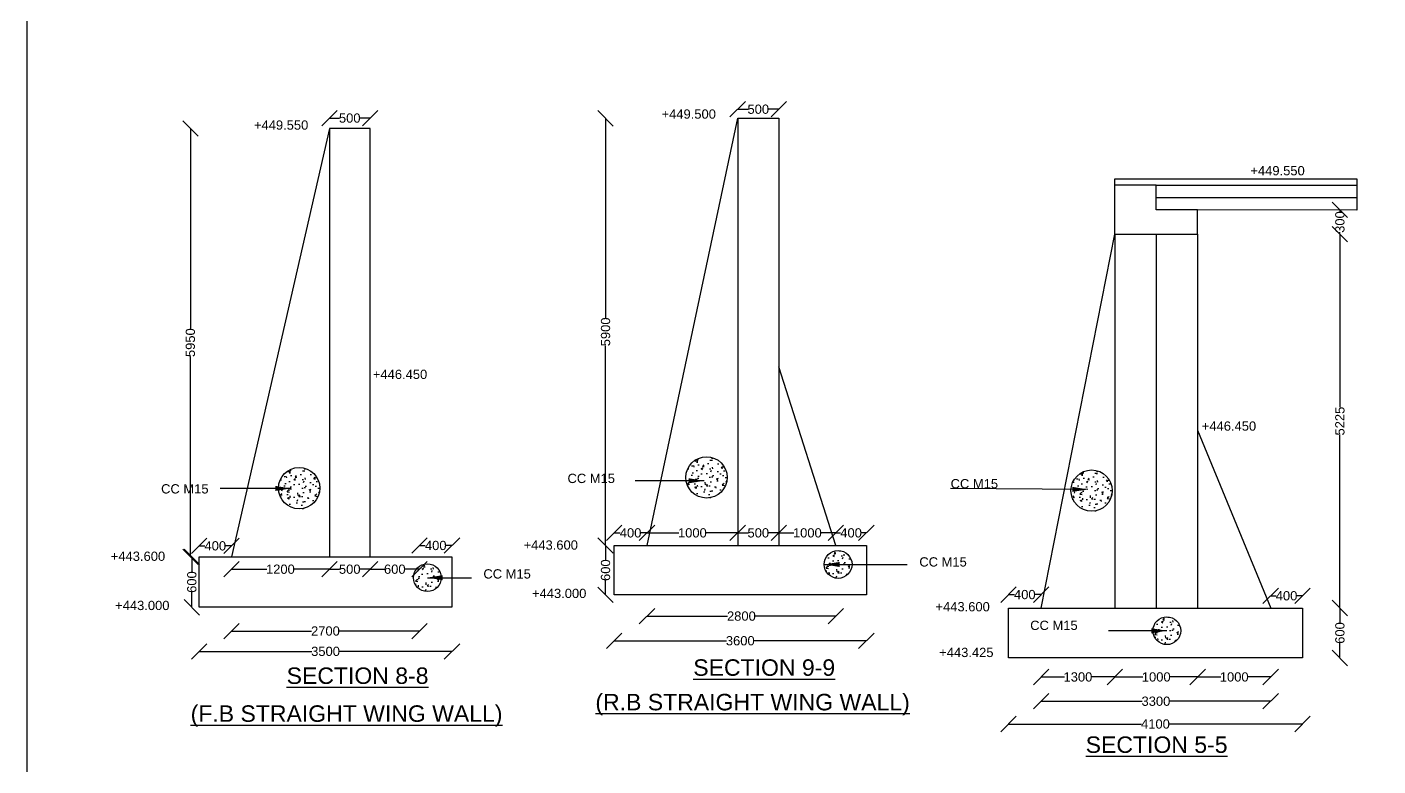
# Model space of a CAD drawing. Header units: millimetres. Extents: x 5763158 to 5770692, y 20980688 to 20986539.
# Drawn here: x 5763158 to 5765783, y 20982135 to 20983571 of the extents above; entities that cross this region are included whole.
import ezdxf

# ---------------------------------------------------------------- set-up
doc = ezdxf.new("R2010")
doc.units = ezdxf.units.MM
doc.header["$MEASUREMENT"] = 0
for name, color, linetype in [('DIMENSIONS', 7, 'Continuous'), ('DRAWING', 7, 'Continuous'), ('TEXT', 7, 'Continuous')]:
    doc.layers.add(name, color=color, linetype=linetype)
doc.styles.get("Standard").update_dxf_attribs({"font": 'arial.ttf', "height": 18})
doc.dimstyles.get("Standard").update_dxf_attribs({"dimtxt": 18, "dimasz": 30, "dimexe": 0.18, "dimexo": 0.0625, "dimgap": 0.09, "dimtad": 0, "dimdec": 0, "dimzin": 0, "dimdsep": 46, "dimtxsty": 'Standard', "dimblk": 'OBLIQUE', "dimcen": 0.09, "dimse1": 1, "dimse2": 1, "dimadec": 0, "dimazin": 0, "dimtfac": 1, "dimtdec": 0, "dimtofl": 0, "dimtmove": 0, "dimatfit": 3, "dimfxl": 1, "dimtolj": 1, "dimtzin": 0, "dimarcsym": 0})

# ---------------------------------------------------------------- blocks, each defined once
blk = doc.blocks.new('_Oblique')
at = {"color": 0, "linetype": 'ByBlock', "lineweight": -2}
blk.add_line((-0.5, -0.5), (0.5, 0.5), dxfattribs=at)
blk = doc.blocks.new('*D93')
at = {"layer": 'Defpoints', "color": 0, "transparency": 16777216}
for p in [(5763745.4, 20983373.9), (5763824.4, 20983394), (5763824.4, 20983373.9)]:
    blk.add_point(p, dxfattribs=at)
at = {"layer": 'DIMENSIONS', "color": 0, "lineweight": -2, "transparency": 16777216}
for p, q in [((5763745.4, 20983394), (5763765, 20983394)), ((5763824.4, 20983394), (5763804.9, 20983394))]:
    blk.add_line(p, q, dxfattribs=at)
at = {"layer": 'DIMENSIONS', "color": 0, "lineweight": -2, "transparency": 16777216, "xscale": 30, "yscale": 30, "zscale": 30, "rotation": 180}
blk.add_blockref('_Oblique', (5763745.4, 20983394), dxfattribs=at)
at = {"layer": 'DIMENSIONS', "color": 0, "lineweight": -2, "transparency": 16777216, "xscale": 30, "yscale": 30, "zscale": 30}
blk.add_blockref('_Oblique', (5763824.4, 20983394), dxfattribs=at)
at = {"layer": 'DIMENSIONS', "color": 0, "transparency": 16777216, "insert": (5763784.9, 20983394), "char_height": 18, "attachment_point": 5}
blk.add_mtext('\\A1;500', dxfattribs=at)
blk = doc.blocks.new('*D94')
at = {"layer": 'Defpoints', "color": 0, "transparency": 16777216}
for p in [(5763745.4, 20983373.9), (5763475.3, 20982541.5), (5763745.4, 20982541.5)]:
    blk.add_point(p, dxfattribs=at)
at = {"layer": 'DIMENSIONS', "color": 0, "lineweight": -2, "transparency": 16777216}
for p, q in [((5763475.3, 20983373.9), (5763475.3, 20982984.6)), ((5763475.3, 20982541.5), (5763475.3, 20982930.8))]:
    blk.add_line(p, q, dxfattribs=at)
at = {"layer": 'DIMENSIONS', "color": 0, "lineweight": -2, "transparency": 16777216, "xscale": 30, "yscale": 30, "zscale": 30}
for p, rotation in [((5763475.3, 20983373.9), 90), ((5763475.3, 20982541.5), 270)]:
    blk.add_blockref('_Oblique', p, dxfattribs=dict(at, rotation=rotation))
at = {"layer": 'DIMENSIONS', "color": 0, "transparency": 16777216, "insert": (5763475.3, 20982957.7), "char_height": 18, "attachment_point": 5, "rotation": 90}
blk.add_mtext('\\A1;5950', dxfattribs=at)
blk = doc.blocks.new('*D95')
at = {"layer": 'Defpoints', "color": 0, "transparency": 16777216}
for p in [(5763555, 20982562.9), (5763492.4, 20982541.5), (5763555, 20982541.5)]:
    blk.add_point(p, dxfattribs=at)
at = {"layer": 'DIMENSIONS', "color": 0, "lineweight": -2, "transparency": 16777216}
for p, q in [((5763492.4, 20982562.9), (5763503.4, 20982562.9)), ((5763555, 20982562.9), (5763544, 20982562.9))]:
    blk.add_line(p, q, dxfattribs=at)
at = {"layer": 'DIMENSIONS', "color": 0, "lineweight": -2, "transparency": 16777216, "xscale": 30, "yscale": 30, "zscale": 30, "rotation": 180}
blk.add_blockref('_Oblique', (5763492.4, 20982562.9), dxfattribs=at)
at = {"layer": 'DIMENSIONS', "color": 0, "lineweight": -2, "transparency": 16777216, "xscale": 30, "yscale": 30, "zscale": 30}
blk.add_blockref('_Oblique', (5763555, 20982562.9), dxfattribs=at)
at = {"layer": 'DIMENSIONS', "color": 0, "transparency": 16777216, "insert": (5763523.7, 20982562.9), "char_height": 18, "attachment_point": 5}
blk.add_mtext('\\A1;400', dxfattribs=at)
blk = doc.blocks.new('*D96')
at = {"layer": 'Defpoints', "color": 0, "transparency": 16777216}
for p in [(5763555, 20982541.5), (5763745.4, 20982541.5), (5763745.4, 20982517.5)]:
    blk.add_point(p, dxfattribs=at)
at = {"layer": 'DIMENSIONS', "color": 0, "lineweight": -2, "transparency": 16777216}
for p, q in [((5763555, 20982517.5), (5763624.1, 20982517.5)), ((5763745.4, 20982517.5), (5763676.3, 20982517.5))]:
    blk.add_line(p, q, dxfattribs=at)
at = {"layer": 'DIMENSIONS', "color": 0, "lineweight": -2, "transparency": 16777216, "xscale": 30, "yscale": 30, "zscale": 30, "rotation": 180}
blk.add_blockref('_Oblique', (5763555, 20982517.5), dxfattribs=at)
at = {"layer": 'DIMENSIONS', "color": 0, "lineweight": -2, "transparency": 16777216, "xscale": 30, "yscale": 30, "zscale": 30}
blk.add_blockref('_Oblique', (5763745.4, 20982517.5), dxfattribs=at)
at = {"layer": 'DIMENSIONS', "color": 0, "transparency": 16777216, "insert": (5763650.2, 20982517.5), "char_height": 18, "attachment_point": 5}
blk.add_mtext('\\A1;1200', dxfattribs=at)
blk = doc.blocks.new('*D97')
at = {"layer": 'Defpoints', "color": 0, "transparency": 16777216}
for p in [(5763824.4, 20982541.5), (5763745.4, 20982517.5), (5763824.4, 20982517.5)]:
    blk.add_point(p, dxfattribs=at)
at = {"layer": 'DIMENSIONS', "color": 0, "lineweight": -2, "transparency": 16777216}
for p, q in [((5763745.4, 20982517.5), (5763765, 20982517.5)), ((5763824.4, 20982517.5), (5763804.9, 20982517.5))]:
    blk.add_line(p, q, dxfattribs=at)
at = {"layer": 'DIMENSIONS', "color": 0, "lineweight": -2, "transparency": 16777216, "xscale": 30, "yscale": 30, "zscale": 30, "rotation": 180}
blk.add_blockref('_Oblique', (5763745.4, 20982517.5), dxfattribs=at)
at = {"layer": 'DIMENSIONS', "color": 0, "lineweight": -2, "transparency": 16777216, "xscale": 30, "yscale": 30, "zscale": 30}
blk.add_blockref('_Oblique', (5763824.4, 20982517.5), dxfattribs=at)
at = {"layer": 'DIMENSIONS', "color": 0, "transparency": 16777216, "insert": (5763784.9, 20982517.5), "char_height": 18, "attachment_point": 5}
blk.add_mtext('\\A1;500', dxfattribs=at)
blk = doc.blocks.new('*D98')
at = {"layer": 'Defpoints', "color": 0, "transparency": 16777216}
for p in [(5763824.4, 20982541.5), (5763920.4, 20982541.5), (5763920.4, 20982517.5)]:
    blk.add_point(p, dxfattribs=at)
at = {"layer": 'DIMENSIONS', "color": 0, "lineweight": -2, "transparency": 16777216}
for p, q in [((5763824.4, 20982517.5), (5763852.4, 20982517.5)), ((5763920.4, 20982517.5), (5763892.4, 20982517.5))]:
    blk.add_line(p, q, dxfattribs=at)
at = {"layer": 'DIMENSIONS', "color": 0, "lineweight": -2, "transparency": 16777216, "xscale": 30, "yscale": 30, "zscale": 30, "rotation": 180}
blk.add_blockref('_Oblique', (5763824.4, 20982517.5), dxfattribs=at)
at = {"layer": 'DIMENSIONS', "color": 0, "lineweight": -2, "transparency": 16777216, "xscale": 30, "yscale": 30, "zscale": 30}
blk.add_blockref('_Oblique', (5763920.4, 20982517.5), dxfattribs=at)
at = {"layer": 'DIMENSIONS', "color": 0, "transparency": 16777216, "insert": (5763872.4, 20982517.5), "char_height": 18, "attachment_point": 5}
blk.add_mtext('\\A1;600', dxfattribs=at)
blk = doc.blocks.new('*D99')
at = {"layer": 'Defpoints', "color": 0, "transparency": 16777216}
for p in [(5763983.5, 20982563.6), (5763920.4, 20982517.5), (5763983.5, 20982517.5)]:
    blk.add_point(p, dxfattribs=at)
at = {"layer": 'DIMENSIONS', "color": 0, "lineweight": -2, "transparency": 16777216}
for p, q in [((5763920.4, 20982563.6), (5763931.7, 20982563.6)), ((5763983.5, 20982563.6), (5763972.3, 20982563.6))]:
    blk.add_line(p, q, dxfattribs=at)
at = {"layer": 'DIMENSIONS', "color": 0, "lineweight": -2, "transparency": 16777216, "xscale": 30, "yscale": 30, "zscale": 30, "rotation": 180}
blk.add_blockref('_Oblique', (5763920.4, 20982563.6), dxfattribs=at)
at = {"layer": 'DIMENSIONS', "color": 0, "lineweight": -2, "transparency": 16777216, "xscale": 30, "yscale": 30, "zscale": 30}
blk.add_blockref('_Oblique', (5763983.5, 20982563.6), dxfattribs=at)
at = {"layer": 'DIMENSIONS', "color": 0, "transparency": 16777216, "insert": (5763952, 20982563.6), "char_height": 18, "attachment_point": 5}
blk.add_mtext('\\A1;400', dxfattribs=at)
blk = doc.blocks.new('*D100')
at = {"layer": 'Defpoints', "color": 0, "transparency": 16777216}
for p in [(5763555, 20982541.5), (5763920.4, 20982541.5), (5763920.4, 20982397.4)]:
    blk.add_point(p, dxfattribs=at)
at = {"layer": 'DIMENSIONS', "color": 0, "lineweight": -2, "transparency": 16777216}
for p, q in [((5763555, 20982397.4), (5763710.6, 20982397.4)), ((5763920.4, 20982397.4), (5763764.8, 20982397.4))]:
    blk.add_line(p, q, dxfattribs=at)
at = {"layer": 'DIMENSIONS', "color": 0, "lineweight": -2, "transparency": 16777216, "xscale": 30, "yscale": 30, "zscale": 30, "rotation": 180}
blk.add_blockref('_Oblique', (5763555, 20982397.4), dxfattribs=at)
at = {"layer": 'DIMENSIONS', "color": 0, "lineweight": -2, "transparency": 16777216, "xscale": 30, "yscale": 30, "zscale": 30}
blk.add_blockref('_Oblique', (5763920.4, 20982397.4), dxfattribs=at)
at = {"layer": 'DIMENSIONS', "color": 0, "transparency": 16777216, "insert": (5763737.7, 20982397.4), "char_height": 18, "attachment_point": 5}
blk.add_mtext('\\A1;2700', dxfattribs=at)
blk = doc.blocks.new('*D101')
at = {"layer": 'Defpoints', "color": 0, "transparency": 16777216}
for p in [(5763492.4, 20982443.6), (5763983.5, 20982443.6), (5763983.5, 20982357.9)]:
    blk.add_point(p, dxfattribs=at)
at = {"layer": 'DIMENSIONS', "color": 0, "lineweight": -2, "transparency": 16777216}
for p, q in [((5763492.4, 20982357.9), (5763711, 20982357.9)), ((5763983.5, 20982357.9), (5763764.9, 20982357.9))]:
    blk.add_line(p, q, dxfattribs=at)
at = {"layer": 'DIMENSIONS', "color": 0, "lineweight": -2, "transparency": 16777216, "xscale": 30, "yscale": 30, "zscale": 30, "rotation": 180}
blk.add_blockref('_Oblique', (5763492.4, 20982357.9), dxfattribs=at)
at = {"layer": 'DIMENSIONS', "color": 0, "lineweight": -2, "transparency": 16777216, "xscale": 30, "yscale": 30, "zscale": 30}
blk.add_blockref('_Oblique', (5763983.5, 20982357.9), dxfattribs=at)
at = {"layer": 'DIMENSIONS', "color": 0, "transparency": 16777216, "insert": (5763737.9, 20982357.9), "char_height": 18, "attachment_point": 5}
blk.add_mtext('\\A1;3500', dxfattribs=at)
blk = doc.blocks.new('*D102')
at = {"layer": 'Defpoints', "color": 0, "transparency": 16777216}
for p in [(5763492.4, 20982541.5), (5763478.1, 20982443.6), (5763492.4, 20982443.6)]:
    blk.add_point(p, dxfattribs=at)
at = {"layer": 'DIMENSIONS', "color": 0, "lineweight": -2, "transparency": 16777216}
for p, q in [((5763478.1, 20982541.5), (5763478.1, 20982512.5)), ((5763478.1, 20982443.6), (5763478.1, 20982472.6))]:
    blk.add_line(p, q, dxfattribs=at)
at = {"layer": 'DIMENSIONS', "color": 0, "lineweight": -2, "transparency": 16777216, "xscale": 30, "yscale": 30, "zscale": 30}
for p, rotation in [((5763478.1, 20982541.5), 90), ((5763478.1, 20982443.6), 270)]:
    blk.add_blockref('_Oblique', p, dxfattribs=dict(at, rotation=rotation))
at = {"layer": 'DIMENSIONS', "color": 0, "transparency": 16777216, "insert": (5763478.1, 20982492.6), "char_height": 18, "attachment_point": 5, "rotation": 90}
blk.add_mtext('\\A1;600', dxfattribs=at)
blk = doc.blocks.new('*D103')
at = {"layer": 'Defpoints', "color": 0, "transparency": 16777216}
for p in [(5764618.7, 20983411.2), (5764538.7, 20983393.6), (5764618.7, 20983393.6)]:
    blk.add_point(p, dxfattribs=at)
at = {"layer": 'DIMENSIONS', "color": 0, "lineweight": -2, "transparency": 16777216}
for p, q in [((5764538.7, 20983411.2), (5764558.8, 20983411.2)), ((5764618.7, 20983411.2), (5764598.7, 20983411.2))]:
    blk.add_line(p, q, dxfattribs=at)
at = {"layer": 'DIMENSIONS', "color": 0, "lineweight": -2, "transparency": 16777216, "xscale": 30, "yscale": 30, "zscale": 30, "rotation": 180}
blk.add_blockref('_Oblique', (5764538.7, 20983411.2), dxfattribs=at)
at = {"layer": 'DIMENSIONS', "color": 0, "lineweight": -2, "transparency": 16777216, "xscale": 30, "yscale": 30, "zscale": 30}
blk.add_blockref('_Oblique', (5764618.7, 20983411.2), dxfattribs=at)
at = {"layer": 'DIMENSIONS', "color": 0, "transparency": 16777216, "insert": (5764578.7, 20983411.2), "char_height": 18, "attachment_point": 5}
blk.add_mtext('\\A1;500', dxfattribs=at)
blk = doc.blocks.new('*D104')
at = {"layer": 'Defpoints', "color": 0, "transparency": 16777216}
for p in [(5764538.7, 20983393.6), (5764282, 20982563.7), (5764362.5, 20982563.7)]:
    blk.add_point(p, dxfattribs=at)
at = {"layer": 'DIMENSIONS', "color": 0, "lineweight": -2, "transparency": 16777216}
for p, q in [((5764282, 20983393.6), (5764282, 20983005.6)), ((5764282, 20982563.7), (5764282, 20982951.7))]:
    blk.add_line(p, q, dxfattribs=at)
at = {"layer": 'DIMENSIONS', "color": 0, "lineweight": -2, "transparency": 16777216, "xscale": 30, "yscale": 30, "zscale": 30}
for p, rotation in [((5764282, 20983393.6), 90), ((5764282, 20982563.7), 270)]:
    blk.add_blockref('_Oblique', p, dxfattribs=dict(at, rotation=rotation))
at = {"layer": 'DIMENSIONS', "color": 0, "transparency": 16777216, "insert": (5764282, 20982978.7), "char_height": 18, "attachment_point": 5, "rotation": 90}
blk.add_mtext('\\A1;5900', dxfattribs=at)
blk = doc.blocks.new('*D105')
at = {"layer": 'Defpoints', "color": 0, "transparency": 16777216}
for p in [(5764362.5, 20982588.1), (5764298.7, 20982563.7), (5764362.5, 20982563.7)]:
    blk.add_point(p, dxfattribs=at)
at = {"layer": 'DIMENSIONS', "color": 0, "lineweight": -2, "transparency": 16777216}
for p, q in [((5764298.7, 20982588.1), (5764310.3, 20982588.1)), ((5764362.5, 20982588.1), (5764350.9, 20982588.1))]:
    blk.add_line(p, q, dxfattribs=at)
at = {"layer": 'DIMENSIONS', "color": 0, "lineweight": -2, "transparency": 16777216, "xscale": 30, "yscale": 30, "zscale": 30, "rotation": 180}
blk.add_blockref('_Oblique', (5764298.7, 20982588.1), dxfattribs=at)
at = {"layer": 'DIMENSIONS', "color": 0, "lineweight": -2, "transparency": 16777216, "xscale": 30, "yscale": 30, "zscale": 30}
blk.add_blockref('_Oblique', (5764362.5, 20982588.1), dxfattribs=at)
at = {"layer": 'DIMENSIONS', "color": 0, "transparency": 16777216, "insert": (5764330.6, 20982588.1), "char_height": 18, "attachment_point": 5}
blk.add_mtext('\\A1;400', dxfattribs=at)
blk = doc.blocks.new('*D106')
at = {"layer": 'Defpoints', "color": 0, "transparency": 16777216}
for p in [(5764298.7, 20982563.7), (5764282, 20982467.7), (5764298.7, 20982467.7)]:
    blk.add_point(p, dxfattribs=at)
at = {"layer": 'DIMENSIONS', "color": 0, "lineweight": -2, "transparency": 16777216}
for p, q in [((5764282, 20982563.7), (5764282, 20982535.7)), ((5764282, 20982467.7), (5764282, 20982495.7))]:
    blk.add_line(p, q, dxfattribs=at)
at = {"layer": 'DIMENSIONS', "color": 0, "lineweight": -2, "transparency": 16777216, "xscale": 30, "yscale": 30, "zscale": 30}
for p, rotation in [((5764282, 20982563.7), 90), ((5764282, 20982467.7), 270)]:
    blk.add_blockref('_Oblique', p, dxfattribs=dict(at, rotation=rotation))
at = {"layer": 'DIMENSIONS', "color": 0, "transparency": 16777216, "insert": (5764282, 20982515.7), "char_height": 18, "attachment_point": 5, "rotation": 90}
blk.add_mtext('\\A1;600', dxfattribs=at)
blk = doc.blocks.new('*D107')
at = {"layer": 'Defpoints', "color": 0, "transparency": 16777216}
for p in [(5764538.7, 20982588.1), (5764362.5, 20982563.7), (5764538.7, 20982563.7)]:
    blk.add_point(p, dxfattribs=at)
at = {"layer": 'DIMENSIONS', "color": 0, "lineweight": -2, "transparency": 16777216}
for p, q in [((5764362.5, 20982588.1), (5764424.5, 20982588.1)), ((5764538.7, 20982588.1), (5764476.7, 20982588.1))]:
    blk.add_line(p, q, dxfattribs=at)
at = {"layer": 'DIMENSIONS', "color": 0, "lineweight": -2, "transparency": 16777216, "xscale": 30, "yscale": 30, "zscale": 30, "rotation": 180}
blk.add_blockref('_Oblique', (5764362.5, 20982588.1), dxfattribs=at)
at = {"layer": 'DIMENSIONS', "color": 0, "lineweight": -2, "transparency": 16777216, "xscale": 30, "yscale": 30, "zscale": 30}
blk.add_blockref('_Oblique', (5764538.7, 20982588.1), dxfattribs=at)
at = {"layer": 'DIMENSIONS', "color": 0, "transparency": 16777216, "insert": (5764450.6, 20982588.1), "char_height": 18, "attachment_point": 5}
blk.add_mtext('\\A1;1000', dxfattribs=at)
blk = doc.blocks.new('*D108')
at = {"layer": 'Defpoints', "color": 0, "transparency": 16777216}
for p in [(5764618.7, 20982588.1), (5764538.7, 20982563.7), (5764618.7, 20982563.7)]:
    blk.add_point(p, dxfattribs=at)
at = {"layer": 'DIMENSIONS', "color": 0, "lineweight": -2, "transparency": 16777216}
for p, q in [((5764538.7, 20982588.1), (5764558.8, 20982588.1)), ((5764618.7, 20982588.1), (5764598.7, 20982588.1))]:
    blk.add_line(p, q, dxfattribs=at)
at = {"layer": 'DIMENSIONS', "color": 0, "lineweight": -2, "transparency": 16777216, "xscale": 30, "yscale": 30, "zscale": 30, "rotation": 180}
blk.add_blockref('_Oblique', (5764538.7, 20982588.1), dxfattribs=at)
at = {"layer": 'DIMENSIONS', "color": 0, "lineweight": -2, "transparency": 16777216, "xscale": 30, "yscale": 30, "zscale": 30}
blk.add_blockref('_Oblique', (5764618.7, 20982588.1), dxfattribs=at)
at = {"layer": 'DIMENSIONS', "color": 0, "transparency": 16777216, "insert": (5764578.7, 20982588.1), "char_height": 18, "attachment_point": 5}
blk.add_mtext('\\A1;500', dxfattribs=at)
blk = doc.blocks.new('*D109')
at = {"layer": 'Defpoints', "color": 0, "transparency": 16777216}
for p in [(5764729.3, 20982588.1), (5764618.7, 20982563.7), (5764729.3, 20982563.7)]:
    blk.add_point(p, dxfattribs=at)
at = {"layer": 'DIMENSIONS', "color": 0, "lineweight": -2, "transparency": 16777216}
for p, q in [((5764618.7, 20982588.1), (5764647.9, 20982588.1)), ((5764729.3, 20982588.1), (5764700.1, 20982588.1))]:
    blk.add_line(p, q, dxfattribs=at)
at = {"layer": 'DIMENSIONS', "color": 0, "lineweight": -2, "transparency": 16777216, "xscale": 30, "yscale": 30, "zscale": 30, "rotation": 180}
blk.add_blockref('_Oblique', (5764618.7, 20982588.1), dxfattribs=at)
at = {"layer": 'DIMENSIONS', "color": 0, "lineweight": -2, "transparency": 16777216, "xscale": 30, "yscale": 30, "zscale": 30}
blk.add_blockref('_Oblique', (5764729.3, 20982588.1), dxfattribs=at)
at = {"layer": 'DIMENSIONS', "color": 0, "transparency": 16777216, "insert": (5764674, 20982588.1), "char_height": 18, "attachment_point": 5}
blk.add_mtext('\\A1;1000', dxfattribs=at)
blk = doc.blocks.new('*D110')
at = {"layer": 'Defpoints', "color": 0, "transparency": 16777216}
for p in [(5764788.7, 20982588.1), (5764729.3, 20982563.7), (5764788.7, 20982563.7)]:
    blk.add_point(p, dxfattribs=at)
at = {"layer": 'DIMENSIONS', "color": 0, "lineweight": -2, "transparency": 16777216}
for p, q in [((5764729.3, 20982588.1), (5764738.7, 20982588.1)), ((5764788.7, 20982588.1), (5764779.3, 20982588.1))]:
    blk.add_line(p, q, dxfattribs=at)
at = {"layer": 'DIMENSIONS', "color": 0, "lineweight": -2, "transparency": 16777216, "xscale": 30, "yscale": 30, "zscale": 30, "rotation": 180}
blk.add_blockref('_Oblique', (5764729.3, 20982588.1), dxfattribs=at)
at = {"layer": 'DIMENSIONS', "color": 0, "lineweight": -2, "transparency": 16777216, "xscale": 30, "yscale": 30, "zscale": 30}
blk.add_blockref('_Oblique', (5764788.7, 20982588.1), dxfattribs=at)
at = {"layer": 'DIMENSIONS', "color": 0, "transparency": 16777216, "insert": (5764759, 20982588.1), "char_height": 18, "attachment_point": 5}
blk.add_mtext('\\A1;400', dxfattribs=at)
blk = doc.blocks.new('*D111')
at = {"layer": 'Defpoints', "color": 0, "transparency": 16777216}
for p in [(5764362.5, 20982563.7), (5764729.3, 20982563.7), (5764729.3, 20982426.4)]:
    blk.add_point(p, dxfattribs=at)
at = {"layer": 'DIMENSIONS', "color": 0, "lineweight": -2, "transparency": 16777216}
for p, q in [((5764362.5, 20982426.4), (5764518.8, 20982426.4)), ((5764729.3, 20982426.4), (5764573, 20982426.4))]:
    blk.add_line(p, q, dxfattribs=at)
at = {"layer": 'DIMENSIONS', "color": 0, "lineweight": -2, "transparency": 16777216, "xscale": 30, "yscale": 30, "zscale": 30, "rotation": 180}
blk.add_blockref('_Oblique', (5764362.5, 20982426.4), dxfattribs=at)
at = {"layer": 'DIMENSIONS', "color": 0, "lineweight": -2, "transparency": 16777216, "xscale": 30, "yscale": 30, "zscale": 30}
blk.add_blockref('_Oblique', (5764729.3, 20982426.4), dxfattribs=at)
at = {"layer": 'DIMENSIONS', "color": 0, "transparency": 16777216, "insert": (5764545.9, 20982426.4), "char_height": 18, "attachment_point": 5}
blk.add_mtext('\\A1;2800', dxfattribs=at)
blk = doc.blocks.new('*D112')
at = {"layer": 'Defpoints', "color": 0, "transparency": 16777216}
for p in [(5764298.7, 20982467.7), (5764788.7, 20982467.7), (5764788.7, 20982378.5)]:
    blk.add_point(p, dxfattribs=at)
at = {"layer": 'DIMENSIONS', "color": 0, "lineweight": -2, "transparency": 16777216}
for p, q in [((5764298.7, 20982378.5), (5764516.8, 20982378.5)), ((5764788.7, 20982378.5), (5764570.6, 20982378.5))]:
    blk.add_line(p, q, dxfattribs=at)
at = {"layer": 'DIMENSIONS', "color": 0, "lineweight": -2, "transparency": 16777216, "xscale": 30, "yscale": 30, "zscale": 30, "rotation": 180}
blk.add_blockref('_Oblique', (5764298.7, 20982378.5), dxfattribs=at)
at = {"layer": 'DIMENSIONS', "color": 0, "lineweight": -2, "transparency": 16777216, "xscale": 30, "yscale": 30, "zscale": 30}
blk.add_blockref('_Oblique', (5764788.7, 20982378.5), dxfattribs=at)
at = {"layer": 'DIMENSIONS', "color": 0, "transparency": 16777216, "insert": (5764543.7, 20982378.5), "char_height": 18, "attachment_point": 5}
blk.add_mtext('\\A1;3600', dxfattribs=at)
blk = doc.blocks.new('*D113')
at = {"layer": 'Defpoints', "color": 0, "transparency": 16777216}
for p in [(5765432.4, 20983215.7), (5765432.4, 20983168.4), (5765708.8, 20983168.4)]:
    blk.add_point(p, dxfattribs=at)
at = {"layer": 'DIMENSIONS', "color": 0, "lineweight": -2, "transparency": 16777216}
for p, q in [((5765708.8, 20983215.7), (5765708.8, 20983212)), ((5765708.8, 20983168.4), (5765708.8, 20983172.1))]:
    blk.add_line(p, q, dxfattribs=at)
at = {"layer": 'DIMENSIONS', "color": 0, "lineweight": -2, "transparency": 16777216, "xscale": 30, "yscale": 30, "zscale": 30}
for p, rotation in [((5765708.8, 20983215.7), 90), ((5765708.8, 20983168.4), 270)]:
    blk.add_blockref('_Oblique', p, dxfattribs=dict(at, rotation=rotation))
at = {"layer": 'DIMENSIONS', "color": 0, "transparency": 16777216, "insert": (5765708.8, 20983192.1), "char_height": 18, "attachment_point": 5, "rotation": 90}
blk.add_mtext('\\A1;300', dxfattribs=at)
blk = doc.blocks.new('*D114')
at = {"layer": 'Defpoints', "color": 0, "transparency": 16777216}
for p in [(5765432.4, 20983168.4), (5765432.4, 20982442.2), (5765708.8, 20982442.2)]:
    blk.add_point(p, dxfattribs=at)
at = {"layer": 'DIMENSIONS', "color": 0, "lineweight": -2, "transparency": 16777216}
for p, q in [((5765708.8, 20983168.4), (5765708.8, 20982832.4)), ((5765708.8, 20982442.2), (5765708.8, 20982778.3))]:
    blk.add_line(p, q, dxfattribs=at)
at = {"layer": 'DIMENSIONS', "color": 0, "lineweight": -2, "transparency": 16777216, "xscale": 30, "yscale": 30, "zscale": 30}
for p, rotation in [((5765708.8, 20983168.4), 90), ((5765708.8, 20982442.2), 270)]:
    blk.add_blockref('_Oblique', p, dxfattribs=dict(at, rotation=rotation))
at = {"layer": 'DIMENSIONS', "color": 0, "transparency": 16777216, "insert": (5765708.8, 20982805.3), "char_height": 18, "attachment_point": 5, "rotation": 90}
blk.add_mtext('\\A1;5225', dxfattribs=at)
blk = doc.blocks.new('*D115')
at = {"layer": 'Defpoints', "color": 0, "transparency": 16777216}
for p in [(5765636, 20982442.2), (5765636, 20982345.1), (5765708.8, 20982345.1)]:
    blk.add_point(p, dxfattribs=at)
at = {"layer": 'DIMENSIONS', "color": 0, "lineweight": -2, "transparency": 16777216}
for p, q in [((5765708.8, 20982442.2), (5765708.8, 20982413.7)), ((5765708.8, 20982345.1), (5765708.8, 20982373.7))]:
    blk.add_line(p, q, dxfattribs=at)
at = {"layer": 'DIMENSIONS', "color": 0, "lineweight": -2, "transparency": 16777216, "xscale": 30, "yscale": 30, "zscale": 30}
for p, rotation in [((5765708.8, 20982442.2), 90), ((5765708.8, 20982345.1), 270)]:
    blk.add_blockref('_Oblique', p, dxfattribs=dict(at, rotation=rotation))
at = {"layer": 'DIMENSIONS', "color": 0, "transparency": 16777216, "insert": (5765708.8, 20982393.7), "char_height": 18, "attachment_point": 5, "rotation": 90}
blk.add_mtext('\\A1;600', dxfattribs=at)
blk = doc.blocks.new('*D116')
at = {"layer": 'Defpoints', "color": 0, "transparency": 16777216}
for p in [(5765128.2, 20982468.2), (5765064.7, 20982442.2), (5765128.2, 20982442.2)]:
    blk.add_point(p, dxfattribs=at)
at = {"layer": 'DIMENSIONS', "color": 0, "lineweight": -2, "transparency": 16777216}
for p, q in [((5765064.7, 20982468.2), (5765076.2, 20982468.2)), ((5765128.2, 20982468.2), (5765116.8, 20982468.2))]:
    blk.add_line(p, q, dxfattribs=at)
at = {"layer": 'DIMENSIONS', "color": 0, "lineweight": -2, "transparency": 16777216, "xscale": 30, "yscale": 30, "zscale": 30, "rotation": 180}
blk.add_blockref('_Oblique', (5765064.7, 20982468.2), dxfattribs=at)
at = {"layer": 'DIMENSIONS', "color": 0, "lineweight": -2, "transparency": 16777216, "xscale": 30, "yscale": 30, "zscale": 30}
blk.add_blockref('_Oblique', (5765128.2, 20982468.2), dxfattribs=at)
at = {"layer": 'DIMENSIONS', "color": 0, "transparency": 16777216, "insert": (5765096.5, 20982468.2), "char_height": 18, "attachment_point": 5}
blk.add_mtext('\\A1;400', dxfattribs=at)
blk = doc.blocks.new('*D117')
at = {"layer": 'Defpoints', "color": 0, "transparency": 16777216}
for p in [(5765128.2, 20982442.2), (5765271.4, 20982442.2), (5765271.4, 20982308.2)]:
    blk.add_point(p, dxfattribs=at)
at = {"layer": 'DIMENSIONS', "color": 0, "lineweight": -2, "transparency": 16777216}
for p, q in [((5765128.2, 20982308.2), (5765173.7, 20982308.2)), ((5765271.4, 20982308.2), (5765225.9, 20982308.2))]:
    blk.add_line(p, q, dxfattribs=at)
at = {"layer": 'DIMENSIONS', "color": 0, "lineweight": -2, "transparency": 16777216, "xscale": 30, "yscale": 30, "zscale": 30, "rotation": 180}
blk.add_blockref('_Oblique', (5765128.2, 20982308.2), dxfattribs=at)
at = {"layer": 'DIMENSIONS', "color": 0, "lineweight": -2, "transparency": 16777216, "xscale": 30, "yscale": 30, "zscale": 30}
blk.add_blockref('_Oblique', (5765271.4, 20982308.2), dxfattribs=at)
at = {"layer": 'DIMENSIONS', "color": 0, "transparency": 16777216, "insert": (5765199.8, 20982308.2), "char_height": 18, "attachment_point": 5}
blk.add_mtext('\\A1;1300', dxfattribs=at)
blk = doc.blocks.new('*D118')
at = {"layer": 'Defpoints', "color": 0, "transparency": 16777216}
for p in [(5765271.4, 20982442.2), (5765432.4, 20982442.2), (5765432.4, 20982308.2)]:
    blk.add_point(p, dxfattribs=at)
at = {"layer": 'DIMENSIONS', "color": 0, "lineweight": -2, "transparency": 16777216}
for p, q in [((5765271.4, 20982308.2), (5765325.8, 20982308.2)), ((5765432.4, 20982308.2), (5765378, 20982308.2))]:
    blk.add_line(p, q, dxfattribs=at)
at = {"layer": 'DIMENSIONS', "color": 0, "lineweight": -2, "transparency": 16777216, "xscale": 30, "yscale": 30, "zscale": 30, "rotation": 180}
blk.add_blockref('_Oblique', (5765271.4, 20982308.2), dxfattribs=at)
at = {"layer": 'DIMENSIONS', "color": 0, "lineweight": -2, "transparency": 16777216, "xscale": 30, "yscale": 30, "zscale": 30}
blk.add_blockref('_Oblique', (5765432.4, 20982308.2), dxfattribs=at)
at = {"layer": 'DIMENSIONS', "color": 0, "transparency": 16777216, "insert": (5765351.9, 20982308.2), "char_height": 18, "attachment_point": 5}
blk.add_mtext('\\A1;1000', dxfattribs=at)
blk = doc.blocks.new('*D119')
at = {"layer": 'Defpoints', "color": 0, "transparency": 16777216}
for p in [(5765432.4, 20982442.2), (5765574.3, 20982442.2), (5765574.3, 20982308.2)]:
    blk.add_point(p, dxfattribs=at)
at = {"layer": 'DIMENSIONS', "color": 0, "lineweight": -2, "transparency": 16777216}
for p, q in [((5765432.4, 20982308.2), (5765477.3, 20982308.2)), ((5765574.3, 20982308.2), (5765529.4, 20982308.2))]:
    blk.add_line(p, q, dxfattribs=at)
at = {"layer": 'DIMENSIONS', "color": 0, "lineweight": -2, "transparency": 16777216, "xscale": 30, "yscale": 30, "zscale": 30, "rotation": 180}
blk.add_blockref('_Oblique', (5765432.4, 20982308.2), dxfattribs=at)
at = {"layer": 'DIMENSIONS', "color": 0, "lineweight": -2, "transparency": 16777216, "xscale": 30, "yscale": 30, "zscale": 30}
blk.add_blockref('_Oblique', (5765574.3, 20982308.2), dxfattribs=at)
at = {"layer": 'DIMENSIONS', "color": 0, "transparency": 16777216, "insert": (5765503.4, 20982308.2), "char_height": 18, "attachment_point": 5}
blk.add_mtext('\\A1;1000', dxfattribs=at)
blk = doc.blocks.new('*D120')
at = {"layer": 'Defpoints', "color": 0, "transparency": 16777216}
for p in [(5765128.2, 20982442.2), (5765574.3, 20982442.2), (5765574.3, 20982261)]:
    blk.add_point(p, dxfattribs=at)
at = {"layer": 'DIMENSIONS', "color": 0, "lineweight": -2, "transparency": 16777216}
for p, q in [((5765128.2, 20982261), (5765324.3, 20982261)), ((5765574.3, 20982261), (5765378.2, 20982261))]:
    blk.add_line(p, q, dxfattribs=at)
at = {"layer": 'DIMENSIONS', "color": 0, "lineweight": -2, "transparency": 16777216, "xscale": 30, "yscale": 30, "zscale": 30, "rotation": 180}
blk.add_blockref('_Oblique', (5765128.2, 20982261), dxfattribs=at)
at = {"layer": 'DIMENSIONS', "color": 0, "lineweight": -2, "transparency": 16777216, "xscale": 30, "yscale": 30, "zscale": 30}
blk.add_blockref('_Oblique', (5765574.3, 20982261), dxfattribs=at)
at = {"layer": 'DIMENSIONS', "color": 0, "transparency": 16777216, "insert": (5765351.3, 20982261), "char_height": 18, "attachment_point": 5}
blk.add_mtext('\\A1;3300', dxfattribs=at)
blk = doc.blocks.new('*D121')
at = {"layer": 'Defpoints', "color": 0, "transparency": 16777216}
for p in [(5765064.7, 20982345.1), (5765636, 20982345.1), (5765636, 20982216.8)]:
    blk.add_point(p, dxfattribs=at)
at = {"layer": 'DIMENSIONS', "color": 0, "lineweight": -2, "transparency": 16777216}
for p, q in [((5765064.7, 20982216.8), (5765323.1, 20982216.8)), ((5765636, 20982216.8), (5765377.7, 20982216.8))]:
    blk.add_line(p, q, dxfattribs=at)
at = {"layer": 'DIMENSIONS', "color": 0, "lineweight": -2, "transparency": 16777216, "xscale": 30, "yscale": 30, "zscale": 30, "rotation": 180}
blk.add_blockref('_Oblique', (5765064.7, 20982216.8), dxfattribs=at)
at = {"layer": 'DIMENSIONS', "color": 0, "lineweight": -2, "transparency": 16777216, "xscale": 30, "yscale": 30, "zscale": 30}
blk.add_blockref('_Oblique', (5765636, 20982216.8), dxfattribs=at)
at = {"layer": 'DIMENSIONS', "color": 0, "transparency": 16777216, "insert": (5765350.4, 20982216.8), "char_height": 18, "attachment_point": 5}
blk.add_mtext('\\A1;4100', dxfattribs=at)
blk = doc.blocks.new('*D122')
at = {"layer": 'Defpoints', "color": 0, "transparency": 16777216}
for p in [(5765636, 20982465.9), (5765574.3, 20982442.2), (5765636, 20982442.2)]:
    blk.add_point(p, dxfattribs=at)
at = {"layer": 'DIMENSIONS', "color": 0, "lineweight": -2, "transparency": 16777216}
for p, q in [((5765574.3, 20982465.9), (5765584.8, 20982465.9)), ((5765636, 20982465.9), (5765625.4, 20982465.9))]:
    blk.add_line(p, q, dxfattribs=at)
at = {"layer": 'DIMENSIONS', "color": 0, "lineweight": -2, "transparency": 16777216, "xscale": 30, "yscale": 30, "zscale": 30, "rotation": 180}
blk.add_blockref('_Oblique', (5765574.3, 20982465.9), dxfattribs=at)
at = {"layer": 'DIMENSIONS', "color": 0, "lineweight": -2, "transparency": 16777216, "xscale": 30, "yscale": 30, "zscale": 30}
blk.add_blockref('_Oblique', (5765636, 20982465.9), dxfattribs=at)
at = {"layer": 'DIMENSIONS', "color": 0, "transparency": 16777216, "insert": (5765605.1, 20982465.9), "char_height": 18, "attachment_point": 5}
blk.add_mtext('\\A1;400', dxfattribs=at)

msp = doc.modelspace()

# ---------------------------------------------------------------- hatches: boundary and pattern name
at = {"layer": 'DRAWING'}
h = msp.add_hatch(dxfattribs=at)
h.set_pattern_fill('AR-CONC', color=0, scale=5, style=0)
h.set_pattern_definition([(50, (-2403.85, -3218.56), (35.86300913, -3.13760675), [3.75, -41.25]), (355, (-2403.85, -3218.56), (-6.93756668, 37.609606685), [3, -33]), (100.4514, (-2400.86, -3218.822), (28.925469086, 34.471977103), [3.1870095, -35.0571056]), (46.1842, (-2403.85, -3208.56), (53.36205243, -8.27595072), [5.625, -61.875]), (96.6356, (-2399.403, -3209.25), (46.73313528, 48.70589355), [4.7805144, -52.58565]), (351.1842, (-2403.85, -3208.56), (46.73309726, 48.70593005), [4.5, -49.5]), (21, (-2398.85, -3211.06), (29.845352606, -20.130944533), [3.75, -41.25]), (326, (-2398.85, -3211.06), (12.165766596, 36.25750225), [3, -33]), (71.4514, (-2396.363, -3212.738), (42.01113143, 16.126524835), [3.1870095, -35.0571056]), (37.5, (-2403.85, -3218.56), (0.607992766, 16.6446926916), [0, -32.6, 0, -33.5, 0, -33.125]), (7.5, (-2403.85, -3218.56), (13.153476872, 19.720585594), [0, -19.1, 0, -31.85, 0, -12.625]), (327.5, (-2415, -3218.56), (26.691121809, -1.127743587), [0, -12.5, 0, -39, 0, -51.75]), (317.5, (-2420, -3218.56), (29.159308467, 5.005249117), [0, -16.25, 0, -25.9, 0, -36.75])])
edge = h.paths.add_edge_path()
edge.add_arc((5764478.1, 20982695.9), 40.1, 0, 360)
h = msp.add_hatch(dxfattribs=at)
h.set_pattern_fill('AR-CONC', color=0, scale=5, style=0)
h.set_pattern_definition([(50, (-3195.368, -3239.397), (35.86300913, -3.13760675), [3.75, -41.25]), (355, (-3195.37, -3239.397), (-6.93756668, 37.609606685), [3, -33]), (100.4514, (-3192.38, -3239.66), (28.925469086, 34.471977103), [3.1870095, -35.0571056]), (46.1842, (-3195.37, -3229.397), (53.36205243, -8.27595072), [5.625, -61.875]), (96.6356, (-3190.92, -3230.087), (46.73313528, 48.70589355), [4.7805144, -52.58565]), (351.1842, (-3195.37, -3229.397), (46.73309726, 48.70593005), [4.5, -49.5]), (21, (-3190.368, -3231.897), (29.845352606, -20.130944533), [3.75, -41.25]), (326, (-3190.37, -3231.897), (12.165766596, 36.25750225), [3, -33]), (71.4514, (-3187.88, -3233.575), (42.01113143, 16.126524835), [3.1870095, -35.0571056]), (37.5, (-3195.368, -3239.397), (0.607992766, 16.6446926916), [0, -32.6, 0, -33.5, 0, -33.125]), (7.5, (-3195.368, -3239.397), (13.153476872, 19.720585594), [0, -19.1, 0, -31.85, 0, -12.625]), (327.5, (-3206.518, -3239.397), (26.691121809, -1.127743587), [0, -12.5, 0, -39, 0, -51.75]), (317.5, (-3211.518, -3239.397), (29.159308467, 5.005249117), [0, -16.25, 0, -25.9, 0, -36.75])])
edge = h.paths.add_edge_path()
edge.add_arc((5763686.6, 20982675.1), 40.1, 0, 360)
h = msp.add_hatch(dxfattribs=at)
h.set_pattern_fill('AR-CONC', color=0, scale=5, style=0)
h.set_pattern_definition([(50, (-1655.52, -3244.14), (35.86300913, -3.13760675), [3.75, -41.25]), (355, (-1655.52, -3244.14), (-6.93756668, 37.609606685), [3, -33]), (100.4514, (-1652.53, -3244.403), (28.925469086, 34.471977103), [3.1870095, -35.0571056]), (46.1842, (-1655.52, -3234.14), (53.36205243, -8.27595072), [5.625, -61.875]), (96.6356, (-1651.073, -3234.83), (46.73313528, 48.70589355), [4.7805144, -52.58565]), (351.1842, (-1655.52, -3234.14), (46.73309726, 48.70593005), [4.5, -49.5]), (21, (-1650.52, -3236.64), (29.845352606, -20.130944533), [3.75, -41.25]), (326, (-1650.52, -3236.64), (12.165766596, 36.25750225), [3, -33]), (71.4514, (-1648.033, -3238.32), (42.01113143, 16.126524835), [3.1870095, -35.0571056]), (37.5, (-1655.52, -3244.141), (0.607992766, 16.6446926916), [0, -32.6, 0, -33.5, 0, -33.125]), (7.5, (-1655.52, -3244.141), (13.153476872, 19.720585594), [0, -19.1, 0, -31.85, 0, -12.625]), (327.5, (-1666.67, -3244.141), (26.691121809, -1.127743587), [0, -12.5, 0, -39, 0, -51.75]), (317.5, (-1671.67, -3244.141), (29.159308467, 5.005249117), [0, -16.25, 0, -25.9, 0, -36.75])])
edge = h.paths.add_edge_path()
edge.add_arc((5765226.4, 20982670.3), 40.1, 0, 360)
h = msp.add_hatch(dxfattribs=at)
h.set_pattern_fill('AR-CONC', color=0, scale=5, style=0)
h.set_pattern_definition([(50, (-2148.155, -3387.677), (35.86300913, -3.13760675), [3.75, -41.25]), (355, (-2148.155, -3387.677), (-6.93756668, 37.609606685), [3, -33]), (100.4514, (-2145.166, -3387.94), (28.925469086, 34.471977103), [3.1870095, -35.0571056]), (46.1842, (-2148.155, -3377.677), (53.36205243, -8.27595072), [5.625, -61.875]), (96.6356, (-2143.71, -3378.367), (46.73313528, 48.70589355), [4.7805144, -52.58565]), (351.1842, (-2148.155, -3377.677), (46.73309726, 48.70593005), [4.5, -49.5]), (21, (-2143.155, -3380.177), (29.845352606, -20.130944533), [3.75, -41.25]), (326, (-2143.155, -3380.177), (12.165766596, 36.25750225), [3, -33]), (71.4514, (-2140.668, -3381.855), (42.01113143, 16.126524835), [3.1870095, -35.0571056]), (37.5, (-2148.155, -3387.677), (0.607992766, 16.6446926916), [0, -32.6, 0, -33.5, 0, -33.125]), (7.5, (-2148.155, -3387.677), (13.153476872, 19.720585594), [0, -19.1, 0, -31.85, 0, -12.625]), (327.5, (-2159.305, -3387.677), (26.691121809, -1.127743587), [0, -12.5, 0, -39, 0, -51.75]), (317.5, (-2164.305, -3387.677), (29.159308467, 5.005249117), [0, -16.25, 0, -25.9, 0, -36.75])])
edge = h.paths.add_edge_path()
edge.add_arc((5764733.8, 20982526.8), 27, 0, 360)
h = msp.add_hatch(dxfattribs=at)
h.set_pattern_fill('AR-CONC', color=0, scale=5, style=0)
h.set_pattern_definition([(50, (-2946.285, -3413.343), (35.86300913, -3.13760675), [3.75, -41.25]), (355, (-2946.285, -3413.343), (-6.93756668, 37.609606685), [3, -33]), (100.4514, (-2943.296, -3413.604), (28.925469086, 34.471977103), [3.1870095, -35.0571056]), (46.1842, (-2946.285, -3403.343), (53.36205243, -8.27595072), [5.625, -61.875]), (96.6356, (-2941.84, -3404.03), (46.73313528, 48.70589355), [4.7805144, -52.58565]), (351.1842, (-2946.285, -3403.34), (46.73309726, 48.70593005), [4.5, -49.5]), (21, (-2941.285, -3405.843), (29.845352606, -20.130944533), [3.75, -41.25]), (326, (-2941.285, -3405.843), (12.165766596, 36.25750225), [3, -33]), (71.4514, (-2938.798, -3407.52), (42.01113143, 16.126524835), [3.1870095, -35.0571056]), (37.5, (-2946.285, -3413.343), (0.607992766, 16.6446926916), [0, -32.6, 0, -33.5, 0, -33.125]), (7.5, (-2946.285, -3413.343), (13.153476872, 19.720585594), [0, -19.1, 0, -31.85, 0, -12.625]), (327.5, (-2957.435, -3413.343), (26.691121809, -1.127743587), [0, -12.5, 0, -39, 0, -51.75]), (317.5, (-2962.435, -3413.343), (29.159308467, 5.005249117), [0, -16.25, 0, -25.9, 0, -36.75])])
edge = h.paths.add_edge_path()
edge.add_arc((5763935.7, 20982501.1), 27, 0, 360)
h = msp.add_hatch(dxfattribs=at)
h.set_pattern_fill('AR-CONC', color=0, scale=5, style=0)
h.set_pattern_definition([(50, (-1509.43, -3516.52), (35.86300913, -3.13760675), [3.75, -41.25]), (355, (-1509.43, -3516.52), (-6.93756668, 37.609606685), [3, -33]), (100.4514, (-1506.44, -3516.78), (28.925469086, 34.471977103), [3.1870095, -35.0571056]), (46.1842, (-1509.43, -3506.52), (53.36205243, -8.27595072), [5.625, -61.875]), (96.6356, (-1504.983, -3507.21), (46.73313528, 48.70589355), [4.7805144, -52.58565]), (351.1842, (-1509.43, -3506.52), (46.73309726, 48.70593005), [4.5, -49.5]), (21, (-1504.43, -3509.02), (29.845352606, -20.130944533), [3.75, -41.25]), (326, (-1504.43, -3509.02), (12.165766596, 36.25750225), [3, -33]), (71.4514, (-1501.943, -3510.697), (42.01113143, 16.126524835), [3.1870095, -35.0571056]), (37.5, (-1509.43, -3516.52), (0.607992766, 16.6446926916), [0, -32.6, 0, -33.5, 0, -33.125]), (7.5, (-1509.43, -3516.52), (13.153476872, 19.720585594), [0, -19.1, 0, -31.85, 0, -12.625]), (327.5, (-1520.58, -3516.52), (26.691121809, -1.127743587), [0, -12.5, 0, -39, 0, -51.75]), (317.5, (-1525.58, -3516.52), (29.159308467, 5.005249117), [0, -16.25, 0, -25.9, 0, -36.75])])
edge = h.paths.add_edge_path()
edge.add_arc((5765372.5, 20982398), 27, 0, 360)

# ---------------------------------------------------------------- linework, layer by layer
at = {"layer": 'DRAWING', "color": 0}
for points in [[(5763824.4, 20982541.5), (5763824.4, 20983373.9), (5763745.4, 20983373.9), (5763555, 20982541.5)], [(5763745.4, 20983373.9), (5763745.4, 20982541.5)], [(5764362.5, 20982563.7), (5764538.7, 20983393.6), (5764618.7, 20983393.6), (5764618.7, 20982563.7)], [(5764538.7, 20983393.6), (5764538.7, 20982563.7)], [(5765271.4, 20983168.4), (5765271.4, 20983276), (5765741.9, 20983276), (5765741.9, 20983215.4), (5765432.4, 20983215.7)], [(5765128.2, 20982442.2), (5765271.4, 20983168.4), (5765432.4, 20983168.4), (5765432.4, 20983215.7), (5765351.7, 20983215.7), (5765351.7, 20983263.8), (5765271.4, 20983263.8)], [(5765351.7, 20983263.8), (5765741.9, 20983263.8)], [(5765351.7, 20983239.8), (5765741.9, 20983239.8)], [(5765271.4, 20983168.4), (5765271.4, 20982442.2)], [(5765351.9, 20983168.4), (5765351.9, 20982442.2)], [(5765432.4, 20983168.4), (5765432.4, 20982787.7), (5765574.3, 20982442.2)], [(5764729.3, 20982563.7), (5764618.7, 20982910.8)], [(5765432.4, 20982787.7), (5765432.4, 20982442.2)]]:
    msp.add_lwpolyline(points, dxfattribs=at)
for points in [[(5764298.7, 20982563.7), (5764788.7, 20982563.7), (5764788.7, 20982467.7), (5764298.7, 20982467.7)], [(5763492.4, 20982541.5), (5763983.5, 20982541.5), (5763983.5, 20982443.6), (5763492.4, 20982443.6)], [(5765064.7, 20982442.2), (5765636, 20982442.2), (5765636, 20982345.1), (5765064.7, 20982345.1)]]:
    msp.add_lwpolyline(points, close=True, dxfattribs=at)
for centre, radius in [((5764478.1, 20982695.9), 40.1), ((5763686.6, 20982675.1), 40.1), ((5765226.4, 20982670.3), 40.1), ((5764733.8, 20982526.8), 27), ((5763935.7, 20982501.1), 27), ((5765372.5, 20982398), 27)]:
    msp.add_circle(centre, radius, dxfattribs=at)
at = {"layer": 'TEXT', "color": 0}
msp.add_lwpolyline([(5770667.3, 20980687.7), (5763157.9, 20980687.7), (5763157.9, 20986538.9), (5770667.3, 20986538.9)], close=True, dxfattribs=at)

# ---------------------------------------------------------------- texts
for s, height, p in [('+449.500', 18, (5764390.8, 20983392.9)), ('+449.550', 18, (5763598.8, 20983371.5)), ('+449.550', 18, (5765534.9, 20983282.8)), ('+446.450', 18, (5763829.9, 20982887.2)), ('+446.450', 18, (5765440.5, 20982786.7)), ('CC M15', 18, (5764208, 20982685)), ('CC M15', 18, (5764952.4, 20982674.7)), ('CC M15', 18, (5763418.4, 20982664.7)), ('+443.600', 18, (5764122.7, 20982555.6)), ('+443.600', 18, (5763320.7, 20982533.8)), ('CC M15', 18, (5764891.6, 20982522.8)), ('CC M15', 18, (5764044.6, 20982499.5)), ('+443.000', 18, (5763329.1, 20982438.2)), ('+443.000', 18, (5764139.1, 20982461.6)), ('+443.600', 18, (5764923, 20982435.7)), ('CC M15', 18, (5765107, 20982399.5)), ('+443.425', 18, (5764930.2, 20982346.9)), ('%%USECTION 8-8', 32, (5763662.3, 20982294.7)), ('%%USECTION 9-9', 32, (5764452.4, 20982310.5)), ('%%U(R.B STRAIGHT WING WALL)', 32, (5764262.2, 20982243.4)), ('%%U(F.B STRAIGHT WING WALL)', 32, (5763475.8, 20982221.1)), ('%%USECTION 5-5', 32, (5765214.8, 20982160.7))]:
    msp.add_text(s, height=height, dxfattribs=at).set_placement(p)

# ---------------------------------------------------------------- dimensions: what is measured, and where the dimension line sits
at = {"layer": 'DIMENSIONS', "color": 0}
for base, p1, p2, text, picture, middle in [((5764618.7, 20983411.2), (5764538.7, 20983393.6), (5764618.7, 20983393.6), '500', '*D103', (5764578.7, 20983411.2)), ((5763824.4, 20983394), (5763745.4, 20983373.9), (5763824.4, 20983373.9), '500', '*D93', (5763784.9, 20983394)), ((5764362.5, 20982588.1), (5764298.7, 20982563.7), (5764362.5, 20982563.7), '400', '*D105', (5764330.6, 20982588.1)), ((5764538.7, 20982588.1), (5764362.5, 20982563.7), (5764538.7, 20982563.7), '1000', '*D107', (5764450.6, 20982588.1)), ((5764618.7, 20982588.1), (5764538.7, 20982563.7), (5764618.7, 20982563.7), '500', '*D108', (5764578.7, 20982588.1)), ((5764729.3, 20982588.1), (5764618.7, 20982563.7), (5764729.3, 20982563.7), '1000', '*D109', (5764674, 20982588.1)), ((5764788.7, 20982588.1), (5764729.3, 20982563.7), (5764788.7, 20982563.7), '400', '*D110', (5764759, 20982588.1)), ((5763555, 20982562.9), (5763492.4, 20982541.5), (5763555, 20982541.5), '400', '*D95', (5763523.7, 20982562.9)), ((5763983.5, 20982563.6), (5763920.4, 20982517.5), (5763983.5, 20982517.5), '400', '*D99', (5763952, 20982563.6)), ((5764729.3, 20982426.4), (5764362.5, 20982563.7), (5764729.3, 20982563.7), '2800', '*D111', (5764545.9, 20982426.4)), ((5763745.4, 20982517.5), (5763555, 20982541.5), (5763745.4, 20982541.5), '1200', '*D96', (5763650.2, 20982517.5)), ((5763920.4, 20982397.4), (5763555, 20982541.5), (5763920.4, 20982541.5), '2700', '*D100', (5763737.7, 20982397.4)), ((5763824.4, 20982517.5), (5763745.4, 20982517.5), (5763824.4, 20982541.5), '500', '*D97', (5763784.9, 20982517.5)), ((5763920.4, 20982517.5), (5763824.4, 20982541.5), (5763920.4, 20982541.5), '600', '*D98', (5763872.4, 20982517.5)), ((5765128.2, 20982468.2), (5765064.7, 20982442.2), (5765128.2, 20982442.2), '400', '*D116', (5765096.5, 20982468.2)), ((5765636, 20982465.9), (5765574.3, 20982442.2), (5765636, 20982442.2), '400', '*D122', (5765605.1, 20982465.9)), ((5764788.7, 20982378.5), (5764298.7, 20982467.7), (5764788.7, 20982467.7), '3600', '*D112', (5764543.7, 20982378.5)), ((5763983.5, 20982357.9), (5763492.4, 20982443.6), (5763983.5, 20982443.6), '3500', '*D101', (5763737.9, 20982357.9)), ((5765271.4, 20982308.2), (5765128.2, 20982442.2), (5765271.4, 20982442.2), '1300', '*D117', (5765199.8, 20982308.2)), ((5765574.3, 20982261), (5765128.2, 20982442.2), (5765574.3, 20982442.2), '3300', '*D120', (5765351.3, 20982261)), ((5765432.4, 20982308.2), (5765271.4, 20982442.2), (5765432.4, 20982442.2), '1000', '*D118', (5765351.9, 20982308.2)), ((5765574.3, 20982308.2), (5765432.4, 20982442.2), (5765574.3, 20982442.2), '1000', '*D119', (5765503.4, 20982308.2)), ((5765636, 20982216.8), (5765064.7, 20982345.1), (5765636, 20982345.1), '4100', '*D121', (5765350.4, 20982216.8))]:
    dim = msp.add_linear_dim(base=base, p1=p1, p2=p2, text=text, dimstyle='Standard', dxfattribs=at)
    dim.commit()
    dim.dimension.update_dxf_attribs({"geometry": picture, "text_midpoint": middle})
for base, p1, p2, text, picture, middle in [((5764282, 20982563.7), (5764538.7, 20983393.6), (5764362.5, 20982563.7), '5900', '*D104', (5764282, 20982978.7)), ((5763475.3, 20982541.5), (5763745.4, 20983373.9), (5763745.4, 20982541.5), '5950', '*D94', (5763475.3, 20982957.7)), ((5765708.8, 20983168.4), (5765432.4, 20983215.7), (5765432.4, 20983168.4), '300', '*D113', (5765708.8, 20983192.1)), ((5765708.8, 20982442.2), (5765432.4, 20983168.4), (5765432.4, 20982442.2), '5225', '*D114', (5765708.8, 20982805.3)), ((5764282, 20982467.7), (5764298.7, 20982563.7), (5764298.7, 20982467.7), '600', '*D106', (5764282, 20982515.7)), ((5763478.1, 20982443.6), (5763492.4, 20982541.5), (5763492.4, 20982443.6), '600', '*D102', (5763478.1, 20982492.6)), ((5765708.8, 20982345.1), (5765636, 20982442.2), (5765636, 20982345.1), '600', '*D115', (5765708.8, 20982393.7))]:
    dim = msp.add_linear_dim(base=base, p1=p1, p2=p2, angle=90, text=text, dimstyle='Standard', dxfattribs=at)
    dim.commit()
    dim.dimension.update_dxf_attribs({"geometry": picture, "text_midpoint": middle})

# ---------------------------------------------------------------- leaders
for points in [[(5764473.3, 20982689.4), (5764339.5, 20982689.4)], [(5763670.2, 20982674.5), (5763533.4, 20982674.5)], [(5765219, 20982672.5), (5764952.4, 20982674.7)], [(5764706.8, 20982526.8), (5764868.1, 20982526.8)], [(5763935.7, 20982501.1), (5764021.4, 20982501.1)], [(5765372.5, 20982398), (5765259, 20982398)]]:
    msp.add_leader(points, dimstyle='Standard', override={"dimgap": 0.09, "dimtad": 0}, dxfattribs=at)

doc.saveas('drawing.dxf')
